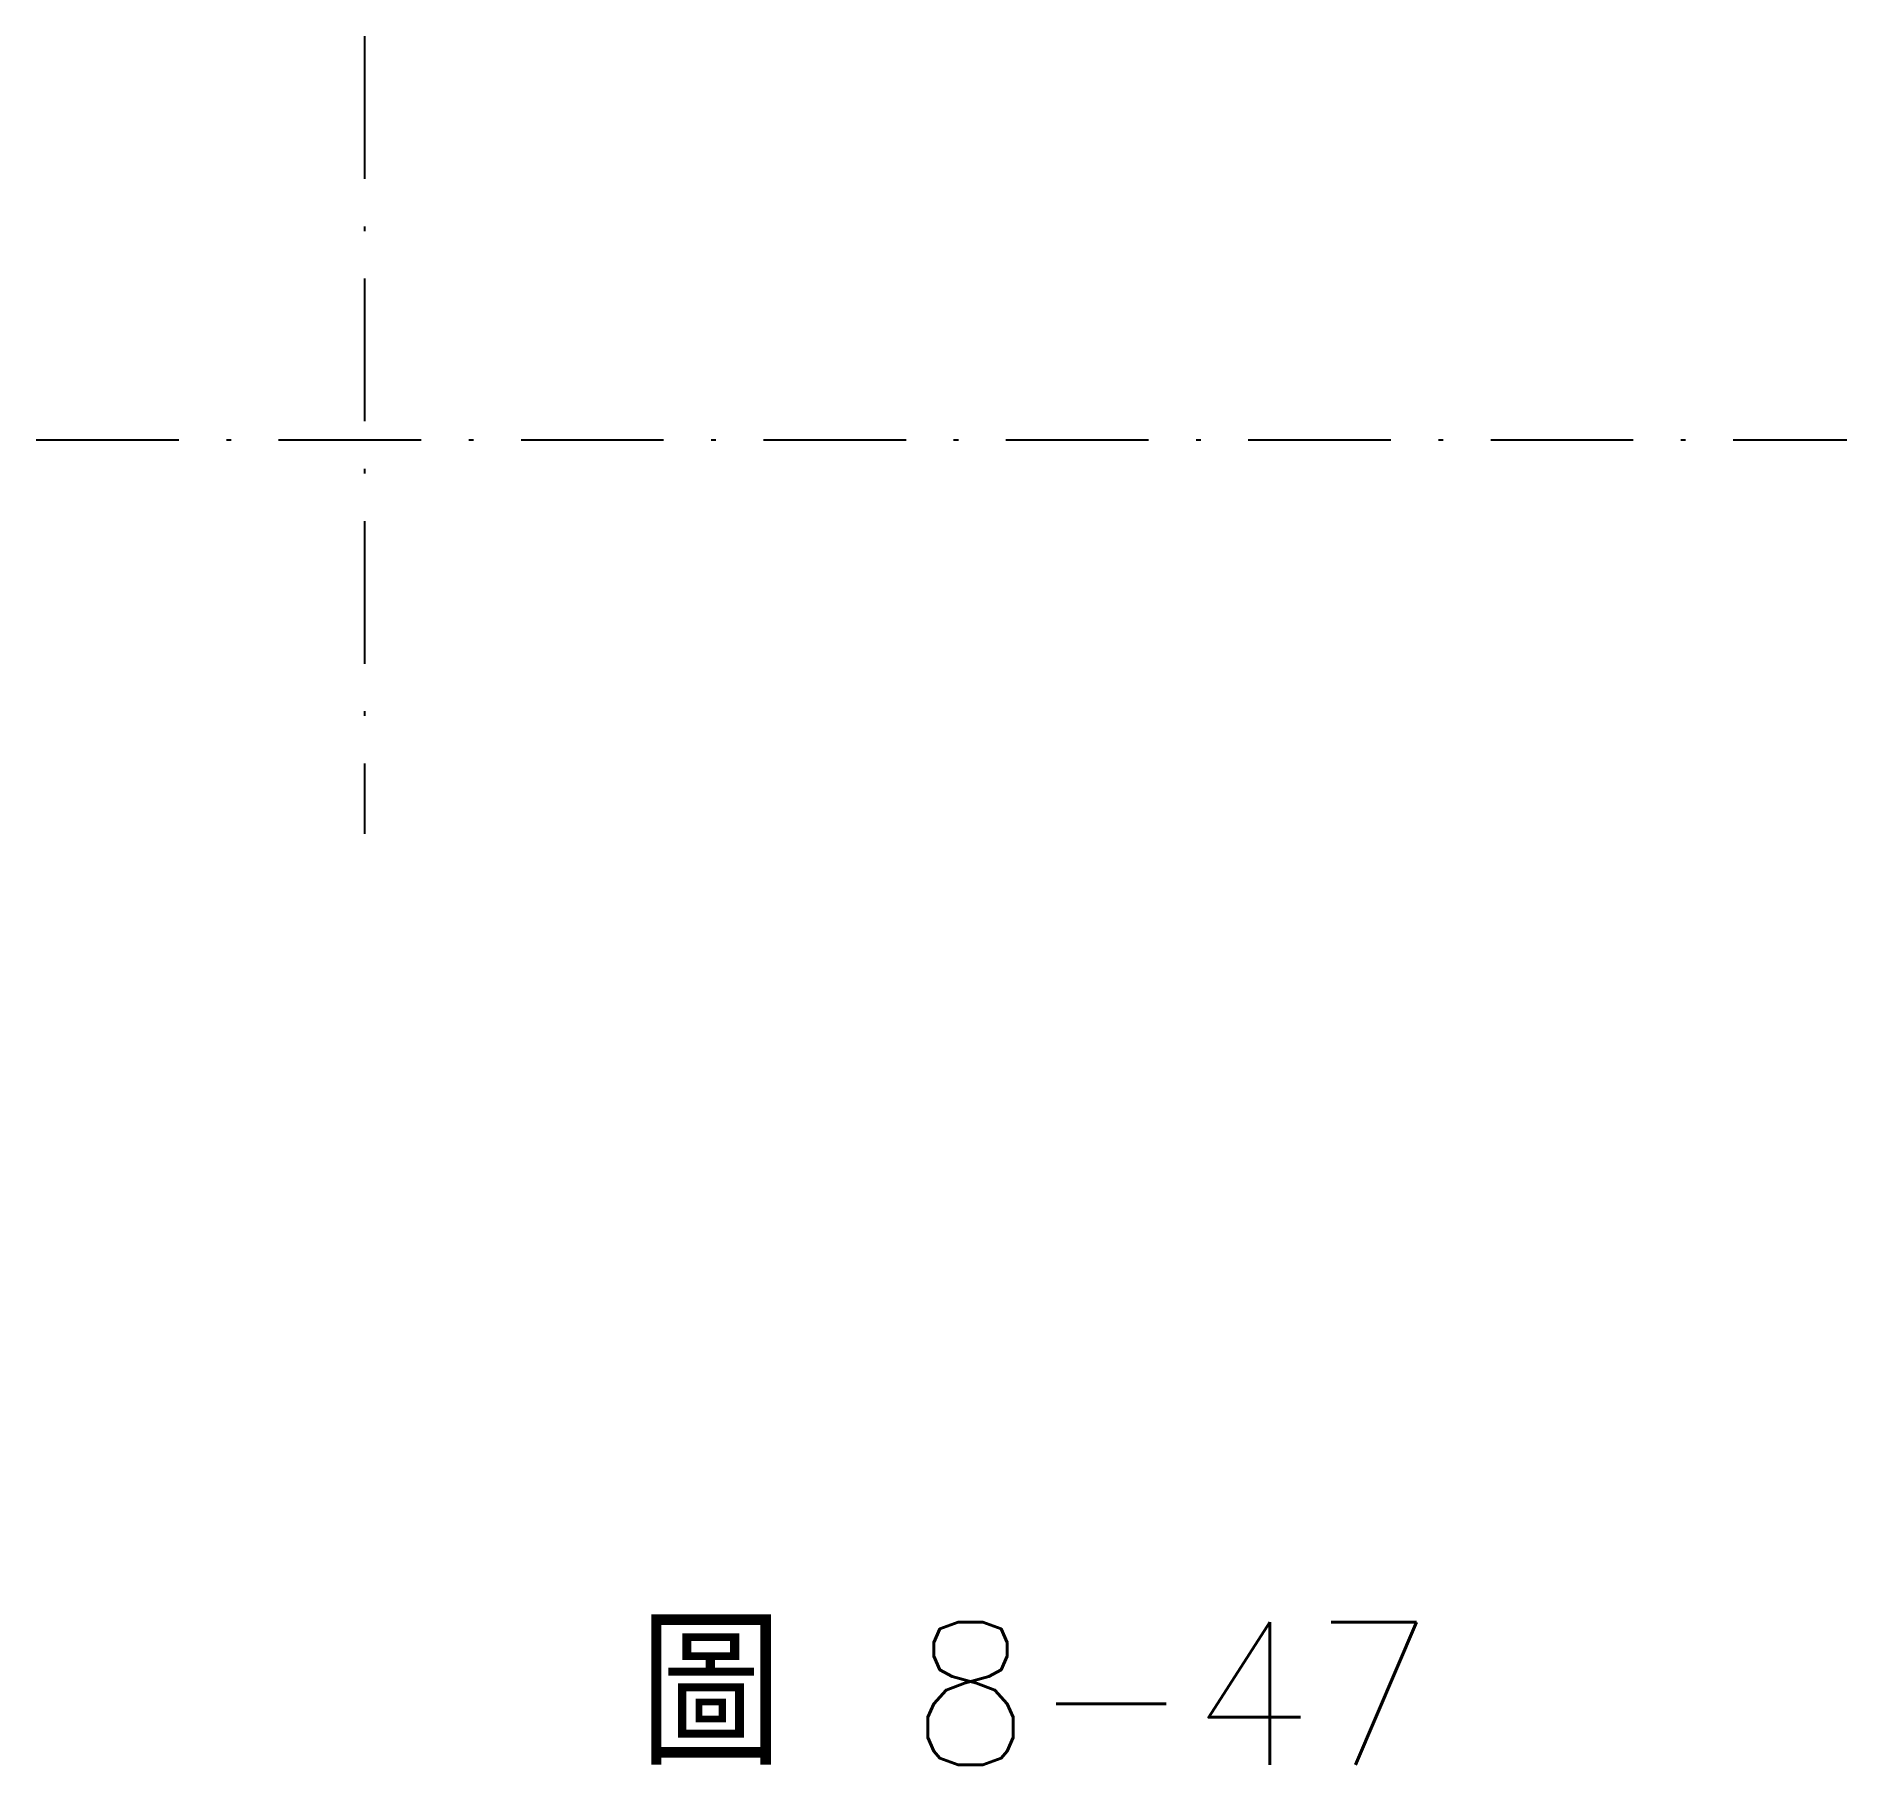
# Model space of a CAD drawing. Extents: x 581.8 to 619.9, y 92.4 to 128.8.
import ezdxf

# ---------------------------------------------------------------- set-up
doc = ezdxf.new("R2010")
doc.units = 0
doc.linetypes.add('CENT3', pattern=[5, 3, -1, 0, -1])
doc.layers.add('CENT3', color=1, linetype='CENT3')
doc.layers.add('輪廓線', color=7, linetype='CONTINUOUS')
doc.styles.add('CNS1', font='txt.shx', dxfattribs={"height": 3, "bigfont": 'chineset.shx'})

msp = doc.modelspace()

# ---------------------------------------------------------------- linework, layer by layer
at = {"layer": 'CENT3'}
for p, q in [((588.673, 128.789), (588.673, 112.007)), ((581.77, 120.299), (619.861, 120.299))]:
    msp.add_line(p, q, dxfattribs=at)

# ---------------------------------------------------------------- texts
at = {"layer": '輪廓線', "style": 'CNS1'}
msp.add_text('圖 8-47', height=3, dxfattribs=at).set_placement((594.465, 92.426))

doc.saveas('drawing.dxf')
